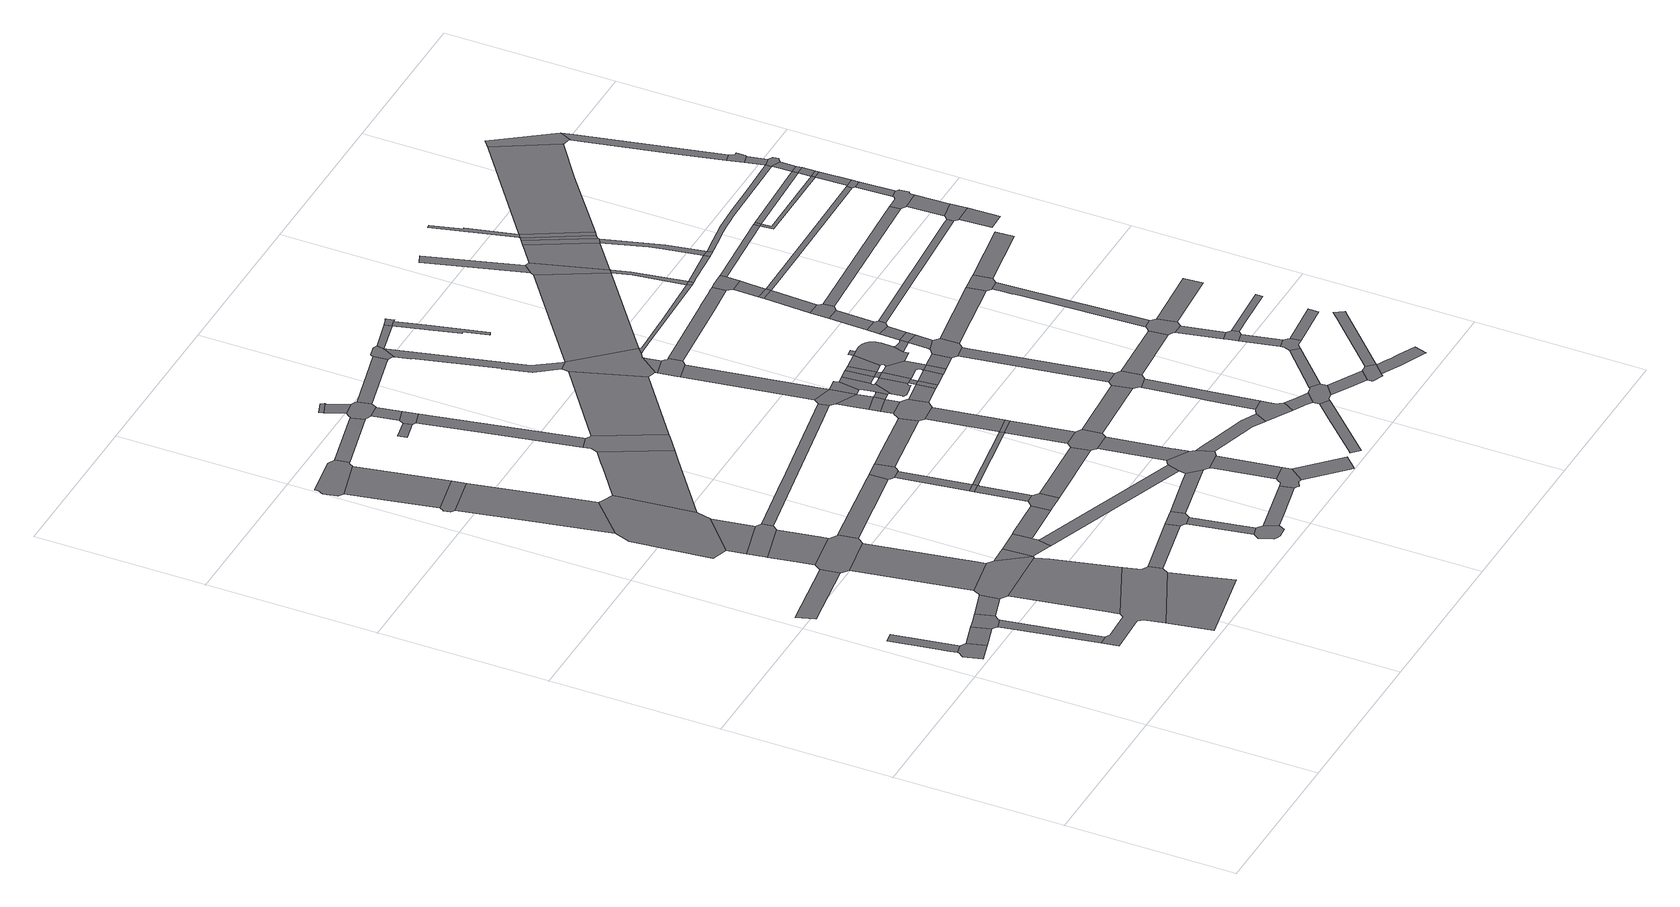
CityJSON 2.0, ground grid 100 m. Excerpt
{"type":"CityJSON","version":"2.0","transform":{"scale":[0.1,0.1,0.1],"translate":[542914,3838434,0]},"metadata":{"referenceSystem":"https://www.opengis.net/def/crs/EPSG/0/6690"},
"CityObjects":{
"road1":{"type":"Road","geometry":[{"type":"MultiSurface","lod":"1","boundaries":[[[0,1,2,3,4,5,6,7,8,9,10]]]}]},
"road2":{"type":"Road","attributes":{"RoadStructureAttribute.sectionType":"1"},"geometry":[{"type":"MultiSurface","lod":"1","boundaries":[[[11,12,13,14,3,2]]]}]},
"road3":{"type":"Road","attributes":{"RoadStructureAttribute.sectionType":"1"},"geometry":[{"type":"MultiSurface","lod":"1","boundaries":[[[15,10,9,16,17]]]}]},
"road4":{"type":"Road","attributes":{"RoadStructureAttribute.sectionType":"1"},"geometry":[{"type":"MultiSurface","lod":"1","boundaries":[[[18,19,20,21,22]]]}]},
"road5":{"type":"Road","geometry":[{"type":"MultiSurface","lod":"1","boundaries":[[[23,24,25,26,15,17,27,28,20,19,29,30,31]]]}]},
"road6":{"type":"Road","attributes":{"RoadStructureAttribute.sectionType":"1"},"geometry":[{"type":"MultiSurface","lod":"1","boundaries":[[[32,33,34,35]]]}]},
"road7":{"type":"Road","attributes":{"RoadStructureAttribute.sectionType":"1"},"geometry":[{"type":"MultiSurface","lod":"1","boundaries":[[[36,37,23,31,38]]]}]},
"road8":{"type":"Road","geometry":[{"type":"MultiSurface","lod":"1","boundaries":[[[39,40,41,42,43,44,45,22,21,46,47,48,49,50,51,52,53,54]]]}]},
"road9":{"type":"Road","attributes":{"RoadStructureAttribute.sectionType":"1"},"geometry":[{"type":"MultiSurface","lod":"1","boundaries":[[[55,52,51,56,57]]]}]},
"road10":{"type":"Road","attributes":{"RoadStructureAttribute.sectionType":"1"},"geometry":[{"type":"MultiSurface","lod":"1","boundaries":[[[58,59,60,61,62,42,41]]]}]},
"road11":{"type":"Road","attributes":{"RoadStructureAttribute.sectionType":"1"},"geometry":[{"type":"MultiSurface","lod":"1","boundaries":[[[63,64,65,66,67,68,69]]]}]},
"road12":{"type":"Road","geometry":[{"type":"MultiSurface","lod":"1","boundaries":[[[69,68,70,71,36,38,72,73,60,59,74,75]]]}]},
"road13":{"type":"Road","geometry":[{"type":"MultiSurface","lod":"1","boundaries":[[[76,77,78,79,80,32,35,81,82,66,65,83,84,85,86]]]}]},
"road14":{"type":"Road","attributes":{"RoadStructureAttribute.sectionType":"1"},"geometry":[{"type":"MultiSurface","lod":"1","boundaries":[[[87,88,89,90,91,79,78]]]}]},
"road15":{"type":"Road","geometry":[{"type":"MultiSurface","lod":"1","boundaries":[[[92,93,94,90,89,95,96]]]}]},
"road16":{"type":"Road","attributes":{"RoadStructureAttribute.sectionType":"1"},"geometry":[{"type":"MultiSurface","lod":"1","boundaries":[[[97,98,93,92]]]}]},
"road17":{"type":"Road","geometry":[{"type":"MultiSurface","lod":"1","boundaries":[[[99,100,101,102,103,104,98,97,105,106]]]}]},
"road18":{"type":"Road","attributes":{"RoadStructureAttribute.sectionType":"1"},"geometry":[{"type":"MultiSurface","lod":"1","boundaries":[[[107,108,75,74]]]}]},
"road19":{"type":"Road","attributes":{"RoadStructureAttribute.sectionType":"1"},"geometry":[{"type":"MultiSurface","lod":"1","boundaries":[[[109,110,111,112,113,114,101,100]]]}]},
"road20":{"type":"Road","geometry":[{"type":"MultiSurface","lod":"1","boundaries":[[[115,116,117,118,119,111,110]]]}]},
"road21":{"type":"Road","attributes":{"RoadStructureAttribute.sectionType":"1"},"geometry":[{"type":"MultiSurface","lod":"1","boundaries":[[[120,107,74,121,122,123,124,125,126,127]]]}]},
"road22":{"type":"Road","attributes":{"RoadStructureAttribute.sectionType":"1"},"geometry":[{"type":"MultiSurface","lod":"1","boundaries":[[[128,129,130,116,115]]]}]},
"road23":{"type":"Road","geometry":[{"type":"MultiSurface","lod":"1","boundaries":[[[131,132,133,134,135,136,137,138,139,140,141,129,128,142,143,144]]]}]},
"road24":{"type":"Road","attributes":{"RoadStructureAttribute.sectionType":"1"},"geometry":[{"type":"MultiSurface","lod":"1","boundaries":[[[145,54,53,146]]]}]},
"road25":{"type":"Road","attributes":{"RoadStructureAttribute.sectionType":"1"},"geometry":[{"type":"MultiSurface","lod":"1","boundaries":[[[147,148,86,85,149]]]}]},
"road26":{"type":"Road","attributes":{"RoadStructureAttribute.sectionType":"1"},"geometry":[{"type":"MultiSurface","lod":"1","boundaries":[[[150,151,120,127,152,153]]]}]},
"road27":{"type":"Road","geometry":[{"type":"MultiSurface","lod":"1","boundaries":[[[154,155,156,157,158,159,160,161,162,163,164,165,166]]]}]},
"road28":{"type":"Road","attributes":{"RoadStructureAttribute.sectionType":"1"},"geometry":[{"type":"MultiSurface","lod":"1","boundaries":[[[167,168,169,170,171,106,105,172,173,174]]]}]},
"road29":{"type":"Road","attributes":{"RoadStructureAttribute.sectionType":"1"},"geometry":[{"type":"MultiSurface","lod":"1","boundaries":[[[175,176,177,178,156,155]]]}]},
"road30":{"type":"Road","geometry":[{"type":"MultiSurface","lod":"1","boundaries":[[[179,145,146,180,177,176,181,182]]]}]},
"road31":{"type":"Road","attributes":{"RoadStructureAttribute.sectionType":"1"},"geometry":[{"type":"MultiSurface","lod":"1","boundaries":[[[183,144,143,184]]]}]},
"road32":{"type":"Road","geometry":[{"type":"MultiSurface","lod":"1","boundaries":[[[185,186,187,188,189,150,153,190,191,192,193]]]}]},
"road33":{"type":"Road","attributes":{"RoadStructureAttribute.sectionType":"1"},"geometry":[{"type":"MultiSurface","lod":"1","boundaries":[[[125,124,194,195]]]}]},
"road34":{"type":"Road","attributes":{"RoadStructureAttribute.sectionType":"1"},"geometry":[{"type":"MultiSurface","lod":"1","boundaries":[[[196,197,198,199,188,187]]]}]},
"road35":{"type":"Road","geometry":[{"type":"MultiSurface","lod":"1","boundaries":[[[200,201,199,198]]]}]},
"road36":{"type":"Road","attributes":{"RoadStructureAttribute.sectionType":"1"},"geometry":[{"type":"MultiSurface","lod":"1","boundaries":[[[202,203,204,201,200]]]}]},
"road37":{"type":"Road","geometry":[{"type":"MultiSurface","lod":"1","boundaries":[[[205,206,207,208]]]}]},
"road38":{"type":"Road","attributes":{"RoadStructureAttribute.sectionType":"1"},"geometry":[{"type":"MultiSurface","lod":"1","boundaries":[[[209,210,211,212,213,96,95,214,215,216]]]}]},
"road39":{"type":"Road","geometry":[{"type":"MultiSurface","lod":"1","boundaries":[[[217,218,219,147,149,220,204,203,221,222,223]]]}]},
"road40":{"type":"Road","attributes":{"RoadStructureAttribute.sectionType":"1"},"geometry":[{"type":"MultiSurface","lod":"1","boundaries":[[[224,225,226,166,165,227,228,229]]]}]},
"road41":{"type":"Road","geometry":[{"type":"MultiSurface","lod":"1","boundaries":[[[230,231,232,233,234,235,167,174,236,237,238]]]}]},
"road42":{"type":"Road","attributes":{"RoadStructureAttribute.sectionType":"1"},"geometry":[{"type":"MultiSurface","lod":"1","boundaries":[[[239,240,241,242,243,244,232,231]]]}]},
"road43":{"type":"Road","attributes":{"RoadStructureAttribute.sectionType":"1"},"geometry":[{"type":"MultiSurface","lod":"1","boundaries":[[[245,246,179,182,247,248]]]}]},
"road44":{"type":"Road","geometry":[{"type":"MultiSurface","lod":"1","boundaries":[[[249,250,205,208,241,240]]]}]},
"road45":{"type":"Road","geometry":[{"type":"MultiSurface","lod":"1","boundaries":[[[251,252,253,254,255,256]]]}]},
"road46":{"type":"Road","attributes":{"RoadStructureAttribute.sectionType":"1"},"geometry":[{"type":"MultiSurface","lod":"1","boundaries":[[[257,258,250,249]]]}]},
"road47":{"type":"Road","geometry":[{"type":"MultiSurface","lod":"1","boundaries":[[[259,260,261,262,263,183,184,264,265,258,257,266,267,268,269]]]}]},
"road48":{"type":"Road","attributes":{"RoadStructureAttribute.sectionType":"1"},"geometry":[{"type":"MultiSurface","lod":"1","boundaries":[[[270,255,254,261,260]]]}]},
"road49":{"type":"Road","attributes":{"RoadStructureAttribute.sectionType":"1"},"geometry":[{"type":"MultiSurface","lod":"1","boundaries":[[[271,193,192,272]]]}]},
"road50":{"type":"Road","attributes":{"RoadStructureAttribute.sectionType":"1"},"geometry":[{"type":"MultiSurface","lod":"1","boundaries":[[[273,200,198,274]]]}]},
"road51":{"type":"Road","geometry":[{"type":"MultiSurface","lod":"1","boundaries":[[[275,276,277,278,279,280,281,224,229,282,283,284,285,286,287]]]}]},
"road52":{"type":"Road","attributes":{"RoadStructureAttribute.sectionType":"1"},"geometry":[{"type":"MultiSurface","lod":"1","boundaries":[[[288,289,217,223,290]]]}]},
"road53":{"type":"Road","attributes":{"RoadStructureAttribute.sectionType":"1"},"geometry":[{"type":"MultiSurface","lod":"1","boundaries":[[[291,292,293,277,276]]]}]},
"road54":{"type":"Road","geometry":[{"type":"MultiSurface","lod":"1","boundaries":[[[294,295,195,194,245,248,292,291,296,297,298,299]]]}]},
"road55":{"type":"Road","attributes":{"RoadStructureAttribute.sectionType":"1"},"geometry":[{"type":"MultiSurface","lod":"1","boundaries":[[[300,238,237,301]]]}]},
"road56":{"type":"Road","attributes":{"RoadStructureAttribute.sectionType":"1"},"geometry":[{"type":"MultiSurface","lod":"1","boundaries":[[[287,286,302,303]]]}]},
"road57":{"type":"Road","attributes":{"RoadStructureAttribute.sectionType":"1"},"geometry":[{"type":"MultiSurface","lod":"1","boundaries":[[[304,269,268,305]]]}]},
"road58":{"type":"Road","attributes":{"RoadStructureAttribute.sectionType":"1"},"geometry":[{"type":"MultiSurface","lod":"1","boundaries":[[[306,307,308,309,310,294,299]]]}]},
"road59":{"type":"Road","geometry":[{"type":"MultiSurface","lod":"1","boundaries":[[[311,312,313,314,271,272,315,316,310,309,317,318,319,320]]]}]},
"road60":{"type":"Road","attributes":{"RoadStructureAttribute.sectionType":"1"},"geometry":[{"type":"MultiSurface","lod":"1","boundaries":[[[321,274,322,312,311]]]}]},
"road61":{"type":"Road","geometry":[{"type":"MultiSurface","lod":"1","boundaries":[[[323,273,274,321]]]}]},
"road62":{"type":"Road","attributes":{"RoadStructureAttribute.sectionType":"1"},"geometry":[{"type":"MultiSurface","lod":"1","boundaries":[[[324,325,326,327,273,323]]]}]},
"road63":{"type":"Road","geometry":[{"type":"MultiSurface","lod":"1","boundaries":[[[328,329,330,331,332,333,288,290,334,335,325,324,336,337]]]}]},
"road64":{"type":"Road","attributes":{"RoadStructureAttribute.sectionType":"1"},"geometry":[{"type":"MultiSurface","lod":"1","boundaries":[[[338,339,331,330]]]}]},
"road65":{"type":"Road","geometry":[{"type":"MultiSurface","lod":"1","boundaries":[[[340,341,339,338]]]}]},
"road66":{"type":"Road","attributes":{"RoadStructureAttribute.sectionType":"1"},"geometry":[{"type":"MultiSurface","lod":"1","boundaries":[[[342,343,344,341,340,345]]]}]},
"road67":{"type":"Road","geometry":[{"type":"MultiSurface","lod":"1","boundaries":[[[346,347,348,209,216,342,345,349]]]}]},
"road68":{"type":"Road","attributes":{"RoadStructureAttribute.sectionType":"1"},"geometry":[{"type":"MultiSurface","lod":"1","boundaries":[[[350,351,352,353,298,297,354,355,356,357]]]}]},
"road69":{"type":"Road","geometry":[{"type":"MultiSurface","lod":"1","boundaries":[[[358,359,360,304,305,361,362,363,364]]]}]},
"road70":{"type":"Road","geometry":[{"type":"MultiSurface","lod":"1","boundaries":[[[365,366,367,340,338,368]]]}]},
"road71":{"type":"Road","attributes":{"RoadStructureAttribute.sectionType":"1"},"geometry":[{"type":"MultiSurface","lod":"1","boundaries":[[[369,370,371,363,362,372,373,374,375,376,377,378]]]}]},
"road72":{"type":"Road","attributes":{"RoadStructureAttribute.sectionType":"1"},"geometry":[{"type":"MultiSurface","lod":"1","boundaries":[[[379,380,381,346,349]]]}]},
"road73":{"type":"Road","attributes":{"RoadStructureAttribute.sectionType":"1"},"geometry":[{"type":"MultiSurface","lod":"1","boundaries":[[[382,383,349,345,384,385,386]]]}]},
"road74":{"type":"Road","attributes":{"RoadStructureAttribute.sectionType":"1"},"geometry":[{"type":"MultiSurface","lod":"1","boundaries":[[[387,337,336,388,389]]]}]},
"road75":{"type":"Road","attributes":{"RoadStructureAttribute.sectionType":"1"},"geometry":[{"type":"MultiSurface","lod":"1","boundaries":[[[390,320,319,391]]]}]},
"road76":{"type":"Road","attributes":{"RoadStructureAttribute.sectionType":"1"},"geometry":[{"type":"MultiSurface","lod":"1","boundaries":[[[392,386,385,393,394,395,396,365,368,397,398,399,400,401,402,403,404,405,406,407]]]}]},
"road77":{"type":"Road","geometry":[{"type":"MultiSurface","lod":"1","boundaries":[[[378,377,408,300,301,409,410,411,412,413,414]]]}]},
"road78":{"type":"Road","geometry":[{"type":"MultiSurface","lod":"1","boundaries":[[[415,416,417,418,419,420,381,380,421,422,423,424,425]]]}]},
"road79":{"type":"Road","attributes":{"RoadStructureAttribute.sectionType":"1"},"geometry":[{"type":"MultiSurface","lod":"1","boundaries":[[[426,427,400,399,428,429,430,431,432,433,434,435,436,437,438,439,440,441]]]}]},
"road80":{"type":"Road","attributes":{"RoadStructureAttribute.sectionType":"1"},"geometry":[{"type":"MultiSurface","lod":"1","boundaries":[[[442,411,410,418,417]]]}]},
"road81":{"type":"Road","attributes":{"RoadStructureAttribute.sectionType":"1"},"geometry":[{"type":"MultiSurface","lod":"1","boundaries":[[[443,444,445,446,447,448,449,450]]]}]},
"road82":{"type":"Road","attributes":{"RoadStructureAttribute.sectionType":"1"},"geometry":[{"type":"MultiSurface","lod":"1","boundaries":[[[451,364,363,452]]]}]},
"road83":{"type":"Road","geometry":[{"type":"MultiSurface","lod":"1","boundaries":[[[453,387,389,454]]]}]},
"road84":{"type":"Road","attributes":{"RoadStructureAttribute.sectionType":"1"},"geometry":[{"type":"MultiSurface","lod":"1","boundaries":[[[455,456,457,387,453]]]}]},
"road85":{"type":"Road","geometry":[{"type":"MultiSurface","lod":"1","boundaries":[[[458,392,407,459,460,461]]]}]},
"road86":{"type":"Road","geometry":[{"type":"MultiSurface","lod":"1","boundaries":[[[462,426,441,457,456,463,464]]]}]},
"road87":{"type":"Road","geometry":[{"type":"MultiSurface","lod":"1","boundaries":[[[465,466,467,468,357,356,469,470,471]]]}]},
"road88":{"type":"Road","geometry":[{"type":"MultiSurface","lod":"1","boundaries":[[[472,473,461,474,426,462]]]}]},
"road89":{"type":"Road","attributes":{"RoadStructureAttribute.sectionType":"1"},"geometry":[{"type":"MultiSurface","lod":"1","boundaries":[[[475,453,454,476]]]}]},
"road90":{"type":"Road","geometry":[{"type":"MultiSurface","lod":"1","boundaries":[[[477,458,461,473]]]}]},
"road91":{"type":"Road","attributes":{"RoadStructureAttribute.sectionType":"1"},"geometry":[{"type":"MultiSurface","lod":"1","boundaries":[[[478,479,480,481,482,483,484,485,486,452]]]}]},
"road92":{"type":"Road","geometry":[{"type":"MultiSurface","lod":"1","boundaries":[[[487,488,489,451,452,486,490,491]]]}]},
"road93":{"type":"Road","geometry":[{"type":"MultiSurface","lod":"1","boundaries":[[[492,493,462,464,494,495,496,497,498,499,500,501,502,503,475,504,505,506]]]}]},
"road94":{"type":"Road","attributes":{"RoadStructureAttribute.sectionType":"1"},"geometry":[{"type":"MultiSurface","lod":"1","boundaries":[[[507,477,473,508,509]]]}]},
"road95":{"type":"Road","attributes":{"RoadStructureAttribute.sectionType":"1"},"geometry":[{"type":"MultiSurface","lod":"1","boundaries":[[[510,511,512,513,514,515,468,467]]]}]},
"road96":{"type":"Road","geometry":[{"type":"MultiSurface","lod":"1","boundaries":[[[504,475,476,516]]]}]},
"road97":{"type":"Road","attributes":{"RoadStructureAttribute.sectionType":"1"},"geometry":[{"type":"MultiSurface","lod":"1","boundaries":[[[517,518,519,471,470,520,521,522,523,524]]]}]},
"road98":{"type":"Road","geometry":[{"type":"MultiSurface","lod":"1","boundaries":[[[525,390,391,526,527,512,511,528,529,530,531]]]}]},
"road99":{"type":"Road","attributes":{"RoadStructureAttribute.sectionType":"1"},"geometry":[{"type":"MultiSurface","lod":"1","boundaries":[[[532,504,516,533]]]}]},
"road100":{"type":"Road","geometry":[{"type":"MultiSurface","lod":"1","boundaries":[[[534,535,536,507,537]]]}]},
"road101":{"type":"Road","geometry":[{"type":"MultiSurface","lod":"1","boundaries":[[[538,539,540,541,542,543,544,545,537,507,509,546,547,548,549,550,551,492,506,552,553,554]]]}]},
"road102":{"type":"Road","geometry":[{"type":"MultiSurface","lod":"1","boundaries":[[[555,556,557,524,523,558,443,450,559,560,561,562,563,564]]]}]},
"road103":{"type":"Road","attributes":{"RoadStructureAttribute.sectionType":"1"},"geometry":[{"type":"MultiSurface","lod":"1","boundaries":[[[565,566,567,568,569,570,525,531]]]}]},
"road104":{"type":"Road","attributes":{"RoadStructureAttribute.sectionType":"1"},"geometry":[{"type":"MultiSurface","lod":"1","boundaries":[[[571,572,573,574,554,553,575,576,577]]]}]},
"road105":{"type":"Road","attributes":{"RoadStructureAttribute.sectionType":"1"},"geometry":[{"type":"MultiSurface","lod":"1","boundaries":[[[578,378,414,579,580,581]]]}]},
"road106":{"type":"Road","geometry":[{"type":"MultiSurface","lod":"1","boundaries":[[[582,583,584,585,532,533,568,567,586,587]]]}]},
"road107":{"type":"Road","attributes":{"RoadStructureAttribute.sectionType":"1"},"geometry":[{"type":"MultiSurface","lod":"1","boundaries":[[[588,589,590,591,592,593,425,424,594,595]]]}]},
"road108":{"type":"Road","attributes":{"RoadStructureAttribute.sectionType":"1"},"geometry":[{"type":"MultiSurface","lod":"1","boundaries":[[[562,561,596,597,598]]]}]},
"road109":{"type":"Road","attributes":{"RoadStructureAttribute.sectionType":"1"},"geometry":[{"type":"MultiSurface","lod":"1","boundaries":[[[599,600,601,414,413,602,603,604]]]}]},
"road110":{"type":"Road","attributes":{"RoadStructureAttribute.sectionType":"1"},"geometry":[{"type":"MultiSurface","lod":"1","boundaries":[[[576,605,584,583,606]]]}]},
"road111":{"type":"Road","geometry":[{"type":"MultiSurface","lod":"1","boundaries":[[[577,576,606,607]]]}]},
"road112":{"type":"Road","attributes":{"RoadStructureAttribute.sectionType":"1"},"geometry":[{"type":"MultiSurface","lod":"1","boundaries":[[[608,577,607,609]]]}]},
"road113":{"type":"Road","attributes":{"RoadStructureAttribute.sectionType":"1"},"geometry":[{"type":"MultiSurface","lod":"1","boundaries":[[[610,555,564,611]]]}]},
"road114":{"type":"Road","attributes":{"RoadStructureAttribute.sectionType":"1"},"geometry":[{"type":"MultiSurface","lod":"1","boundaries":[[[612,530,529,613]]]}]},
"road115":{"type":"Road","geometry":[{"type":"MultiSurface","lod":"1","boundaries":[[[614,615,616,598,597,617,618,619,620,621,622]]]}]},
"road116":{"type":"Road","geometry":[{"type":"MultiSurface","lod":"1","boundaries":[[[623,608,609,624,625,626,627,628]]]}]},
"road117":{"type":"Road","attributes":{"RoadStructureAttribute.sectionType":"1"},"geometry":[{"type":"MultiSurface","lod":"1","boundaries":[[[629,630,623,628,631]]]}]},
"road118":{"type":"Road","geometry":[{"type":"MultiSurface","lod":"1","boundaries":[[[632,629,631,633,634,635,636,637]]]}]},
"road119":{"type":"Road","attributes":{"RoadStructureAttribute.sectionType":"1"},"geometry":[{"type":"MultiSurface","lod":"1","boundaries":[[[638,639,640,641,621,620,642,643,644,645,646,647,648]]]}]},
"road120":{"type":"Road","attributes":{"RoadStructureAttribute.sectionType":"1"},"geometry":[{"type":"MultiSurface","lod":"1","boundaries":[[[649,632,637,650]]]}]},
"road121":{"type":"Road","attributes":{"RoadStructureAttribute.sectionType":"1"},"geometry":[{"type":"MultiSurface","lod":"1","boundaries":[[[651,587,586,652,653]]]}]},
"road122":{"type":"Road","geometry":[{"type":"MultiSurface","lod":"1","boundaries":[[[654,655,656,657,658,610,611,659,660,661]]]}]},
"road123":{"type":"Road","attributes":{"RoadStructureAttribute.sectionType":"1"},"geometry":[{"type":"MultiSurface","lod":"1","boundaries":[[[662,663,655,654]]]}]},
"road124":{"type":"Road","geometry":[{"type":"MultiSurface","lod":"1","boundaries":[[[664,649,650,665]]]}]},
"road125":{"type":"Road","geometry":[{"type":"MultiSurface","lod":"1","boundaries":[[[666,667,668,669,670,671,663,662,672,673,674]]]}]},
"road126":{"type":"Road","attributes":{"RoadStructureAttribute.sectionType":"1"},"geometry":[{"type":"MultiSurface","lod":"1","boundaries":[[[675,669,668,676]]]}]},
"road127":{"type":"Road","attributes":{"RoadStructureAttribute.sectionType":"1"},"geometry":[{"type":"MultiSurface","lod":"1","boundaries":[[[677,678,679,680,681,682]]]}]},
"road128":{"type":"Road","attributes":{"RoadStructureAttribute.sectionType":"1"},"geometry":[{"type":"MultiSurface","lod":"1","boundaries":[[[683,684,685,686,664,665]]]}]},
"road129":{"type":"Road","geometry":[{"type":"MultiSurface","lod":"1","boundaries":[[[687,599,604,688]]]}]},
"road130":{"type":"Road","geometry":[{"type":"MultiSurface","lod":"1","boundaries":[[[689,690,691,692,612,613,693,694,675,676,695,696,697,698]]]}]},
"road131":{"type":"Road","geometry":[{"type":"MultiSurface","lod":"1","boundaries":[[[699,682,681,578,581,700,701]]]}]},
"road132":{"type":"Road","attributes":{"RoadStructureAttribute.sectionType":"1"},"geometry":[{"type":"MultiSurface","lod":"1","boundaries":[[[702,703,700,581,704,599,687]]]}]},
"road133":{"type":"Road","geometry":[{"type":"MultiSurface","lod":"1","boundaries":[[[705,706,588,595,707,686,685,708,709]]]}]},
"road134":{"type":"Road","attributes":{"RoadStructureAttribute.sectionType":"1"},"geometry":[{"type":"MultiSurface","lod":"1","boundaries":[[[710,711,712,614,622,713,714,715]]]}]},
"road135":{"type":"Road","attributes":{"RoadStructureAttribute.sectionType":"1"},"geometry":[{"type":"MultiSurface","lod":"1","boundaries":[[[716,717,718,719,720,721,722,691,690]]]}]},
"road136":{"type":"Road","attributes":{"RoadStructureAttribute.sectionType":"1"},"geometry":[{"type":"MultiSurface","lod":"1","boundaries":[[[723,661,660,724]]]}]},
"road137":{"type":"Road","attributes":{"RoadStructureAttribute.sectionType":"1"},"geometry":[{"type":"MultiSurface","lod":"1","boundaries":[[[725,687,688,726,727]]]}]},
"road138":{"type":"Road","attributes":{"RoadStructureAttribute.sectionType":"1"},"geometry":[{"type":"MultiSurface","lod":"1","boundaries":[[[728,729,701,700,730,731]]]}]},
"road139":{"type":"Road","attributes":{"RoadStructureAttribute.sectionType":"1"},"geometry":[{"type":"MultiSurface","lod":"1","boundaries":[[[732,733,674,673,734,735]]]}]},
"road140":{"type":"Road","geometry":[{"type":"MultiSurface","lod":"1","boundaries":[[[736,737,738,651,653,739,718,717,740,741]]]}]},
"road141":{"type":"Road","attributes":{"RoadStructureAttribute.sectionType":"1"},"geometry":[{"type":"MultiSurface","lod":"1","boundaries":[[[742,698,697,743]]]}]},
"road142":{"type":"Road","geometry":[{"type":"MultiSurface","lod":"1","boundaries":[[[744,728,731,745,746,747]]]}]},
"road143":{"type":"Road","geometry":[{"type":"MultiSurface","lod":"1","boundaries":[[[725,727,748,749,750]]]}]},
"road144":{"type":"Road","attributes":{"RoadStructureAttribute.sectionType":"1"},"geometry":[{"type":"MultiSurface","lod":"1","boundaries":[[[751,752,753,754,755,756]]]}]},
"road145":{"type":"Road","attributes":{"RoadStructureAttribute.sectionType":"1"},"geometry":[{"type":"MultiSurface","lod":"1","boundaries":[[[757,758,759,626,625,760,761]]]}]},
"road146":{"type":"Road","attributes":{"RoadStructureAttribute.sectionType":"1"},"geometry":[{"type":"MultiSurface","lod":"1","boundaries":[[[762,745,731,763,764,725,750]]]}]},
"road147":{"type":"Road","attributes":{"RoadStructureAttribute.sectionType":"1"},"geometry":[{"type":"MultiSurface","lod":"1","boundaries":[[[765,766,744,747,767]]]}]},
"road148":{"type":"Road","geometry":[{"type":"MultiSurface","lod":"1","boundaries":[[[756,755,765,767,768]]]}]},
"road149":{"type":"Road","attributes":{"RoadStructureAttribute.sectionType":"1"},"geometry":[{"type":"MultiSurface","lod":"1","boundaries":[[[769,770,771,709,708,772,773]]]}]},
"road150":{"type":"Road","attributes":{"RoadStructureAttribute.sectionType":"1"},"geometry":[{"type":"MultiSurface","lod":"1","boundaries":[[[774,635,634,775]]]}]},
"road151":{"type":"Road","attributes":{"RoadStructureAttribute.sectionType":"1"},"geometry":[{"type":"MultiSurface","lod":"1","boundaries":[[[776,736,741,777]]]}]},
"road152":{"type":"Road","attributes":{"RoadStructureAttribute.sectionType":"1"},"geometry":[{"type":"MultiSurface","lod":"1","boundaries":[[[778,779,665,650,780,781,782,783]]]}]},
"road153":{"type":"Road","geometry":[{"type":"MultiSurface","lod":"1","boundaries":[[[784,769,773,785]]]}]},
"road154":{"type":"Road","attributes":{"RoadStructureAttribute.sectionType":"1"},"geometry":[{"type":"MultiSurface","lod":"1","boundaries":[[[786,787,788,789,790,750,749,791,792,793,794,795,796,797,798]]]}]},
"road155":{"type":"Road","attributes":{"RoadStructureAttribute.sectionType":"1"},"geometry":[{"type":"MultiSurface","lod":"1","boundaries":[[[799,800,801,756,768,802,803]]]}]},
"road156":{"type":"Road","attributes":{"RoadStructureAttribute.sectionType":"1"},"geometry":[{"type":"MultiSurface","lod":"1","boundaries":[[[804,785,773,805,806,807]]]}]},
"road157":{"type":"Road","attributes":{"RoadStructureAttribute.sectionType":"1"},"geometry":[{"type":"MultiSurface","lod":"1","boundaries":[[[808,809,810,811]]]}]},
"road158":{"type":"Road","attributes":{"RoadStructureAttribute.sectionType":"1"},"geometry":[{"type":"MultiSurface","lod":"1","boundaries":[[[812,784,785,813]]]}]},
"road159":{"type":"Road","geometry":[{"type":"MultiSurface","lod":"1","boundaries":[[[814,815,816,757,761,817,809,808]]]}]},
"road160":{"type":"Road","attributes":{"RoadStructureAttribute.sectionType":"1"},"geometry":[{"type":"MultiSurface","lod":"1","boundaries":[[[818,819,820,815,814]]]}]},
"road161":{"type":"Road","geometry":[{"type":"MultiSurface","lod":"1","boundaries":[[[821,822,823,824,825,774,775,826,827,820,819,828,829,830,831]]]}]},
"road162":{"type":"Road","attributes":{"RoadStructureAttribute.sectionType":"1"},"geometry":[{"type":"MultiSurface","lod":"1","boundaries":[[[832,833,834,822,821]]]}]},
"road163":{"type":"Road","geometry":[{"type":"MultiSurface","lod":"1","boundaries":[[[835,836,778,783,837,833,832]]]}]},
"road164":{"type":"Road","attributes":{"RoadStructureAttribute.sectionType":"1"},"geometry":[{"type":"MultiSurface","lod":"1","boundaries":[[[838,806,839,836,835]]]}]},
"road165":{"type":"Road","geometry":[{"type":"MultiSurface","lod":"1","boundaries":[[[840,807,806,838]]]}]},
"road166":{"type":"Road","attributes":{"RoadStructureAttribute.sectionType":"1"},"geometry":[{"type":"MultiSurface","lod":"1","boundaries":[[[841,813,842,843,807,840]]]}]},
"road167":{"type":"Road","geometry":[{"type":"MultiSurface","lod":"1","boundaries":[[[844,812,813,841]]]}]},
"road168":{"type":"Road","attributes":{"RoadStructureAttribute.sectionType":"1"},"geometry":[{"type":"MultiSurface","lod":"1","boundaries":[[[798,845,812,844,846]]]}]},
"road169":{"type":"Road","geometry":[{"type":"MultiSurface","lod":"1","boundaries":[[[847,799,803,848,849,850]]]}]},
"road170":{"type":"Road","attributes":{"RoadStructureAttribute.sectionType":"1"},"geometry":[{"type":"MultiSurface","lod":"1","boundaries":[[[851,852,853,786,854]]]}]},
"road171":{"type":"Road","geometry":[{"type":"MultiSurface","lod":"1","boundaries":[[[855,854,786,798,846,856,857,858]]]}]},
"road172":{"type":"Road","geometry":[{"type":"MultiSurface","lod":"1","boundaries":[[[859,860,861,852,851,862,863]]]}]},
"road173":{"type":"Road","attributes":{"RoadStructureAttribute.sectionType":"1"},"geometry":[{"type":"MultiSurface","lod":"1","boundaries":[[[864,850,849,865,866,867,861,860]]]}]}
},
"vertices":[
[247,1173,0],[225,1184,0],[217,1188,0],[159,1173,0],[160,1167,0],[142,1143,0],[136,1135,0],[167,1029,0],[195,1037,0],[284,1063,0],[253,1169,0],
[151,1564,0],[93,1554,0],[138,1293,0],[152,1214,0],
[397,1211,0],[316,1072,0],[426,1105,0],
[619,542,0],[518,1101,0],[459,1082,0],[560,531,0],[620,537,0],
[510,1243,0],[497,1240,0],[446,1225,0],[433,1221,0],[432,1101,0],[450,1089,0],[517,1109,0],[521,1115,0],[541,1139,0],
[519,2147,0],[76,2080,0],[111,1974,0],[537,2038,0],
[675,1294,0],[667,1291,0],[690,1182,0],
[1284,604,0],[1248,623,0],[1221,724,0],[841,554,0],[821,527,0],[817,527,0],[647,518,0],[568,483,0],[577,434,0],[817,446,0],[821,442,0],[845,420,0],[868,303,0],[1283,490,0],[1305,527,0],[1286,604,0],
[1331,308,0],[919,45,0],[1376,135,0],
[1121,1102,0],[1095,1177,0],[733,1154,0],[802,768,0],[827,633,0],
[930,1462,0],[915,1548,0],[827,2045,0],[579,2003,0],[669,1504,0],[699,1338,0],[944,1384,0],
[694,1329,0],[679,1301,0],[694,1179,0],[710,1169,0],[1108,1189,0],[984,1355,0],
[834,2194,0],[791,2222,0],[791,2226,0],[544,2187,0],[520,2149,0],[539,2038,0],[579,2004,0],[828,2047,0],[854,2083,0],[857,2087,0],[837,2195,0],
[783,2270,0],[760,2404,0],[742,2506,0],[499,2442,0],[531,2268,0],
[721,2619,0],[479,2555,0],[497,2454,0],[765,2538,0],[754,2599,0],
[678,2861,0],[459,2665,0],
[588,3442,0],[560,3454,0],[346,3254,0],[315,3162,0],[314,3160,0],[365,2696,0],[702,2954,0],[648,3415,0],
[1100,1363,0],[1076,1361,0],
[527,3617,0],[417,4154,0],[172,4104,0],[260,3675,0],[282,3566,0],[331,3329,0],
[400,4235,0],[155,4185,0],[142,4160,0],[140,4160,0],[146,4120,0],
[1243,1373,0],[1116,1187,0],[1142,1177,0],[1218,1150,0],[1231,1146,0],[1250,1224,0],[1250,1228,0],[1248,1263,0],
[293,4760,0],[51,4695,0],[98,4463,0],
[295,4874,0],[275,4885,0],[269,4888,0],[263,4891,0],[18,4849,0],[20,4836,0],[21,4832,0],[5,4798,0],[3,4797,0],[20,4718,0],[23,4715,0],[312,4789,0],[318,4790,0],[304,4869,0],
[1669,686,0],[1685,609,0],
[1400,2282,0],[1363,2276,0],[1400,2170,0],
[1512,1392,0],[1254,1374,0],[1261,1264,0],[1520,1282,0],
[1856,230,0],[1844,240,0],[1786,225,0],[1778,212,0],[1764,190,0],[1764,189,0],[1794,114,0],[1816,103,0],[1831,95,0],[1895,104,0],[1900,116,0],[1914,141,0],[1875,214,0],
[965,3657,0],[888,3599,0],[846,3567,0],[844,3565,0],[804,3534,0],[985,3170,0],[1088,3248,0],[1152,3297,0],
[1830,313,0],[1776,599,0],[1719,586,0],[1770,312,0],
[1781,710,0],[1707,594,0],[1785,612,0],[1798,632,0],
[682,4959,0],[703,4883,0],
[1609,1418,0],[1600,1426,0],[1599,1428,0],[1539,1422,0],[1537,1419,0],[1540,1284,0],[1610,1289,0],[1637,1290,0],[1629,1400,0],
[2127,825,0],[2154,901,0],
[1556,1716,0],[1556,1718,0],[1555,1724,0],[1496,1715,0],
[1551,1751,0],[1492,1742,0],
[1550,1757,0],[1490,2156,0],[1431,2148,0],
[756,4688,0],[642,4664,0],[652,4615,0],[767,4639,0],
[1854,2796,0],[1344,2704,0],[1219,2682,0],[1191,2677,0],[1066,2654,0],[1735,2713,0],[1867,2737,0],[1868,2737,0],
[1495,2296,0],[1481,2294,0],[1415,2284,0],[1412,2162,0],[1491,2157,0],[1504,2173,0],[1517,2188,0],
[2236,292,0],[2007,243,0],[2004,242,0],[2022,164,0],[2024,165,0],[2253,214,0],
[1070,3752,0],[1047,3763,0],[970,3740,0],[974,3721,0],[978,3699,0],[979,3694,0],[1244,3367,0],[1267,3385,0],[1081,3747,0],
[1044,3780,0],[869,4650,0],[791,4627,0],[801,4575,0],[824,4463,0],[857,4299,0],
[2124,784,0],[2045,767,0],[2062,689,0],[2191,717,0],
[851,4738,0],[773,4715,0],
[727,5157,0],[652,5129,0],[656,5119,0],[662,5104,0],[736,5134,0],[739,5136,0],
[824,4876,0],[743,4866,0],
[815,4994,0],[790,5005,0],[707,4993,0],[694,4974,0],[683,4959,0],[705,4883,0],[721,4876,0],[838,4902,0],[843,4911,0],[844,4911,0],[826,4989,0],
[738,5130,0],
[2074,1432,0],[2093,1323,0],
[2038,1828,0],[2043,1801,0],
[2397,318,0],[2391,351,0],[2283,333,0],[2279,327,0],[2276,321,0],[2273,317,0],[2262,298,0],[2272,201,0],[2277,198,0],[2307,214,0],[2305,221,0],[2334,212,0],[2400,300,0],
[1918,2359,0],[1552,2304,0],[1942,2254,0],
[2334,709,0],[2224,693,0],[2228,665,0],
[2186,926,0],[2161,907,0],[2335,710,0],[2365,732,0],[2334,825,0],[2310,854,0],
[1550,4104,0],[1687,3705,0],
[2545,5,0],[2623,84,0],
[1228,5086,0],[1239,5007,0],
[2308,862,0],[2297,928,0],[2296,936,0],[2236,1305,0],[2126,1298,0],
[2210,1466,0],[2099,1461,0],[2094,1456,0],[2079,1437,0],[2100,1318,0],[2120,1303,0],[2240,1310,0],[2255,1330,0],[2259,1335,0],[2243,1444,0],
[2152,1819,0],[2044,1794,0],
[2147,1846,0],
[2082,2241,0],[1973,2230,0],[2037,1834,0],[2038,1829,0],
[2089,2390,0],[2061,2412,0],[2056,2416,0],[1945,2400,0],[1942,2395,0],[1922,2365,0],[1950,2248,0],[1968,2234,0],[2116,2279,0],[2095,2385,0],
[2043,2495,0],[1934,2469,0],
[2033,2558,0],[1924,2532,0],
[1895,2711,0],[1913,2599,0],[1921,2549,0],[2018,2650,0],
[1876,2828,0],[1867,2814,0],[1856,2798,0],[1994,2797,0],
[2729,697,0],[2678,725,0],[2458,789,0],[2376,812,0],[2436,712,0],[2649,649,0],[2723,607,0],[2763,679,0],
[1297,5119,0],[1237,5106,0],[1232,5094,0],[1261,4995,0],[1274,4987,0],[1314,5066,0],[1325,5110,0],
[2081,2568,0],[2076,2566,0],[2071,2563,0],[2089,2503,0],
[1610,4167,0],[1511,4306,0],[1317,5055,0],[1296,4898,0],[1300,4899,0],[1423,4432,0],[1418,4430,0],[1462,4269,0],[1556,4146,0],[1619,4155,0],
[1991,2816,0],[1867,3577,0],[1760,3552,0],
[2071,2809,0],[2011,2800,0],[2055,2655,0],[2060,2655,0],[2077,2781,0],
[2231,2406,0],[2147,2284,0],[2242,2298,0],
[2665,1476,0],[2688,1364,0],
[2123,2787,0],[2065,2653,0],[2068,2648,0],[2080,2580,0],[2081,2573,0],[2094,2503,0],[2099,2498,0],[2099,2493,0],[2143,2601,0],[2138,2604,0],[2137,2604,0],[2133,2606,0],[2131,2614,0],[2131,2616,0],[2133,2621,0],[2136,2626,0],
[1554,4129,0],[1716,3695,0],[1738,3688,0],[1829,3808,0],[1846,3820,0],[1856,3828,0],[1895,3859,0],
[1872,3681,0],[1861,3692,0],[1846,3704,0],[1740,3676,0],[1757,3569,0],[1757,3567,0],[1871,3581,0],[1876,3585,0],[1888,3597,0],[1894,3603,0],[1879,3682,0],
[2203,2607,0],[2169,2604,0],[2102,2486,0],[2108,2426,0],[2108,2421,0],[2113,2416,0],[2118,2414,0],[2128,2411,0],[2176,2420,0],[2180,2421,0],[2210,2427,0],[2210,2442,0],[2212,2447,0],[2215,2449,0],[2220,2450,0],[2222,2450,0],
[1833,3784,0],
[2989,418,0],[2895,323,0],[2683,107,0],[2662,85,0],[2706,43,0],[2727,64,0],[2981,324,0],[3041,385,0],
[1507,5157,0],[1518,5114,0],
[2265,2411,0],[2276,2303,0],
[2262,2450,0],[2262,2452,0],[2225,2447,0],
[2185,2796,0],[2144,2627,0],[2172,2631,0],[2200,2634,0],
[2251,2612,0],[2265,2455,0],[2267,2457,0],
[2901,608,0],[2889,625,0],[2878,710,0],[2798,700,0],[2786,572,0],[2875,521,0],[2915,590,0],
[2248,2627,0],[2245,2642,0],[2202,2621,0],
[2365,2427,0],[2376,2317,0],
[2222,2801,0],
[1569,4925,0],[1615,4755,0],[1630,4758,0],[1668,4618,0],[1668,4616,0],[1678,4621,0],[1688,4626,0],[1608,4935,0],[1558,5125,0],
[1560,5176,0],[1535,5165,0],[1529,5163,0],[1574,5128,0],[1563,5172,0],
[2311,2620,0],[2282,2617,0],[2270,2458,0],[2275,2455,0],[2275,2453,0],[2289,2455,0],[2347,2463,0],[2357,2461,0],[2362,2456,0],[2365,2448,0],[2367,2438,0],[2365,2431,0],[2414,2434,0],[2412,2444,0],[2396,2551,0],
[2324,2815,0],[2286,2648,0],[2305,2650,0],
[2841,988,0],[2795,1346,0],[2717,1325,0],[2759,998,0],[2762,978,0],[2773,893,0],
[2425,2324,0],
[2985,551,0],[2957,567,0],[2935,579,0],[2896,510,0],[2933,488,0],[2946,481,0],[2986,458,0],[3049,515,0],
[2690,1503,0],[2692,1361,0],[2716,1337,0],[2815,1370,0],[2819,1374,0],[2804,1485,0],[2772,1504,0],
[2515,2449,0],[2526,2339,0],
[2356,2848,0],[2338,2847,0],[2321,2845,0],[2361,2821,0],
[2485,2665,0],[2487,2730,0],[2484,2762,0],[2479,2777,0],[2469,2794,0],[2451,2807,0],[2434,2819,0],[2406,2824,0],[2313,2648,0],[2315,2643,0],[2318,2638,0],[2318,2630,0],[2317,2629,0],[2316,2625,0],[2469,2562,0],[2466,2592,0],[2485,2657,0],
[3098,531,0],[3090,523,0],[3056,517,0],[2988,431,0],[3049,394,0],[3050,395,0],[3086,400,0],[3156,455,0],[3152,483,0],[3150,492,0],
[2725,1784,0],[2642,2289,0],[2636,2330,0],[2557,2316,0],[2562,2288,0],[2646,1771,0],
[2535,2648,0],[2503,2650,0],[2490,2652,0],[2488,2655,0],[2541,2603,0],[2552,2604,0],[2554,2657,0],
[2253,4642,0],[1913,3874,0],[2436,4278,0],[2441,4282,0],
[2651,2476,0],[2627,2497,0],[2547,2475,0],[2531,2462,0],[2662,2360,0],[2656,2470,0],
[2554,3748,0],[2520,3744,0],[2509,3743,0],[2507,3743,0],[2383,3731,0],[2357,3728,0],[2365,3649,0],[2562,3668,0],
[3217,326,0],[3291,285,0],[3353,344,0],
[2518,3877,0],[2180,3860,0],[1907,3847,0],[1893,3830,0],[1946,3831,0],[2528,3850,0],
[2548,2488,0],[2631,2600,0],
[2632,2653,0],
[2558,2774,0],[2636,2766,0],
[3353,768,0],[3394,725,0],
[3190,1511,0],[3204,1403,0],
[3394,348,0],[3390,348,0],[3386,347,0],[3293,262,0],[3294,252,0],[3356,227,0],[3371,242,0],[3431,300,0],[3434,303,0],
[2560,2849,0],[2644,2774,0],[2658,2788,0],[2659,2828,0],[2644,2843,0],[2641,2846,0],
[2568,3072,0],[2563,2935,0],[2647,3070,0],
[2572,3184,0],[2666,3087,0],[2678,3097,0],[2673,3157,0],[2665,3167,0],[2652,3182,0],
[3565,234,0],[3546,243,0],[3519,255,0],[3503,264,0],[3442,205,0],[3483,183,0],[3489,180,0],[3626,118,0],[3633,115,0],[3642,111,0],[3666,187,0],
[2582,3459,0],[2661,3456,0],
[3128,2542,0],[2870,2392,0],[3144,2435,0],
[3421,838,0],[3362,825,0],[3365,813,0],[3367,805,0],[3361,790,0],[3416,747,0],[3457,751,0],[3451,811,0],
[3373,1058,0],[3314,1045,0],
[2583,3489,0],[2663,3486,0],
[3383,1120,0],[3379,1119,0],[3355,1138,0],[3297,1125,0],[3302,1099,0],[3307,1079,0],[3389,1077,0],[3392,1081,0],[3384,1120,0],
[3240,1381,0],[3303,1379,0],
[2149,5255,0],[2092,5233,0],[2256,4685,0],[2258,4677,0],[2261,4668,0],[2309,4718,0],
[2663,3491,0],[2666,3586,0],[2668,3639,0],[2588,3638,0],
[2548,3880,0],[2551,3853,0],
[3281,1542,0],[3277,1545,0],[3217,1539,0],[3217,1536,0],[3209,1400,0],[3233,1386,0],[3309,1386,0],[3325,1406,0],[3328,1411,0],[3306,1520,0],
[2320,4715,0],[2465,4301,0],[2339,4709,0],
[2497,4194,0],[2466,4295,0],[2475,4172,0],
[2632,3755,0],[2581,3750,0],[2582,3645,0],[2671,3720,0],[2669,3756,0],
[3759,708,0],[3721,670,0],[3641,591,0],[3461,329,0],[3764,626,0],[3794,655,0],
[3242,2295,0],[3236,2420,0],[3176,2413,0],[3180,2355,0],[3183,2300,0],[3184,2294,0],[3186,2233,0],
[3731,839,0],[3728,778,0],
[2795,3912,0],[2593,3858,0],[2798,3876,0],
[2470,4809,0],[2434,4782,0],[2655,4451,0],[2657,4452,0],
[3727,1145,0],[3497,1128,0],[3500,1088,0],[3729,1105,0],
[3245,2559,0],[3223,2556,0],[3161,2547,0],[3171,2416,0],[3236,2423,0],[3261,2453,0],
[3692,1548,0],[3702,1438,0],
[2503,4835,0],[2692,4471,0],[2691,4476,0],[2689,4479,0],
[2818,3878,0],[2841,3882,0],[2835,3910,0],
[2471,5155,0],[2463,5151,0],[2414,5331,0],[2394,5328,0],[2520,4855,0],[2547,4868,0],
[3636,2898,0],[3624,2897,0],[3602,2896,0],[3627,2857,0],[3638,2858,0],
[2790,4132,0],[2737,4202,0],[2755,4129,0],
[2521,4850,0],[2522,4849,0],[2711,4496,0],
[2737,4516,0],
[3156,3794,0],[2687,3756,0],[2675,3756,0],[3156,3759,0],[3157,3759,0],
[3612,3218,0],[3616,3158,0],
[3643,2620,0],[3649,2511,0],
[3674,3499,0],[3109,3491,0],[2980,3459,0],[3050,3460,0],[3117,3461,0],[3674,3466,0],
[3176,3795,0],[3177,3760,0],
[3663,3966,0],[3405,3956,0],[3215,3952,0],[3072,3945,0],[2942,3926,0],[2858,3885,0],[2973,3902,0],[3028,3910,0],[3075,3915,0],[3125,3918,0],[3175,3921,0],[3666,3933,0],[3667,3934,0],
[3182,5355,0],[3173,5347,0],[2552,4872,0],[3132,4826,0],[3375,5006,0],
[3182,3701,0],[3165,3681,0],[3678,3684,0],[3678,3706,0],
[3773,2843,0],[3663,2838,0],[3671,2652,0],[3781,2658,0],
[3673,3815,0],[3674,3780,0],
[3769,2942,0],[3658,2920,0],[3655,2916,0],[3658,2842,0],
[3768,2956,0],[3759,3144,0],[3650,3139,0],
[3750,3249,0],[3699,3242,0],[3700,3237,0],[3683,3222,0],[3651,3220,0],[3641,3144,0],[3644,3142,0],[3758,3167,0],[3758,3173,0],[3771,3183,0],[3765,3236,0],
[3740,3457,0],[3689,3455,0],[3689,3448,0],
[3738,3501,0],[3687,3499,0],[3681,3461,0],
[3730,3686,0],[3678,3680,0],
[3729,3709,0],
[3726,3782,0],[3674,3778,0],[3677,3715,0],
[3724,3817,0],
[3668,3927,0],[3720,3909,0],
[3226,5389,0],[3377,5005,0],[3426,4992,0],[3461,5063,0],
[3690,4088,0],[3637,4075,0],[3662,3970,0],[3714,3978,0],
[3743,3963,0],[3743,3928,0],[3745,3929,0],[3744,3962,0],
[3675,4153,0],[3661,4181,0],[3614,4169,0],[3698,4100,0],[3696,4154,0],
[3476,4998,0],[3427,4987,0],[3439,4931,0],[3538,4481,0]
]}
